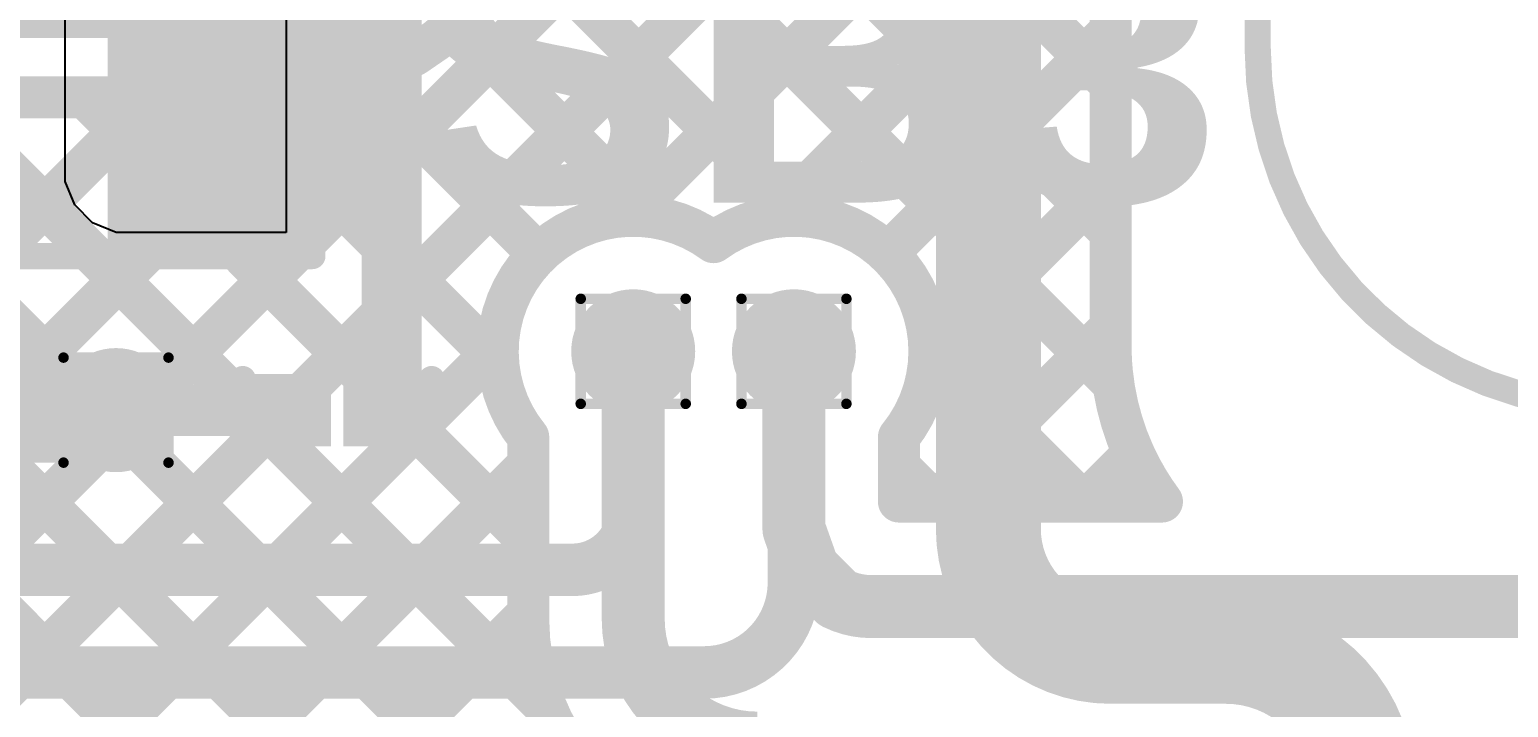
# Model space of a CAD drawing. Header units: inches. Extents: x -17 to 349, y -40 to 215.
# Drawn here: x 109.8 to 116.95, y 119.36 to 122.64 of the extents above; entities that cross this region are included whole.
import ezdxf

# ---------------------------------------------------------------- set-up
doc = ezdxf.new("R2010")
doc.units = ezdxf.units.IN
for name, color, linetype in [('Board Outline', 216, 'Continuous'), ('Bottom Layer', 5, 'Continuous'), ('Drill Drawing', 1, 'Continuous'), ('Top Layer', 1, 'Continuous'), ('Top Overlay', 2, 'Continuous'), ('Top Paste', 8, 'Continuous'), ('Top Solder', 216, 'Continuous'), ('Via Holes', 16, 'Continuous')]:
    doc.layers.add(name, color=color, linetype=linetype)
doc.styles.add('Arial Black_Bold', font='', dxfattribs={"height": 0.2})
doc.styles.get('Arial Black_Bold').set_extended_font_data('Arial Black', bold=True)

# ---------------------------------------------------------------- blocks, each defined once
blk = doc.blocks.new('X2SON_2_0_3_0_6__6')
at = {"layer": 'Top Layer'}
for points in [[(-0.36, 0.125), (-0.08, 0.125), (-0.08, -0.125), (-0.36, -0.125)], [(0.08, 0.125), (0.36, 0.125), (0.36, -0.125), (0.08, -0.125)]]:
    blk.add_hatch(color=1, dxfattribs=at).paths.add_polyline_path(points)
at = {"layer": 'Top Paste'}
for points in [[(-0.36, 0.125), (-0.08, 0.125), (-0.08, -0.125), (-0.36, -0.125)], [(0.08, 0.125), (0.36, 0.125), (0.36, -0.125), (0.08, -0.125)]]:
    blk.add_hatch(color=8, dxfattribs=at).paths.add_polyline_path(points)
at = {"layer": 'Top Solder'}
for points in [[(-0.41, 0.175), (-0.03, 0.175), (-0.03, -0.175), (-0.41, -0.175)], [(0.03, 0.175), (0.41, 0.175), (0.41, -0.175), (0.03, -0.175)]]:
    blk.add_hatch(color=216, dxfattribs=at).paths.add_polyline_path(points)
at = {"layer": 'Top Overlay'}
for points in [[(-0.4572, 0.125, 0.127, 0.127, 0), (-0.4572, -0.15, 0.127, 0.127, 0)], [(0.4572, 0.125, 0.127, 0.127, 0), (0.4572, -0.15, 0.127, 0.127, 0)]]:
    blk.add_lwpolyline(points, format="xyseb", dxfattribs=at)
for points in [[(-0.4889, 0.125, 0.0635, 0.0635, 1), (-0.4254, 0.125, 0.0635, 0.0635, 1)], [(0.4254, 0.125, 0.0635, 0.0635, 1), (0.4889, 0.125, 0.0635, 0.0635, 1)], [(-0.4889, -0.15, 0.0635, 0.0635, 1), (-0.4254, -0.15, 0.0635, 0.0635, 1)], [(0.4254, -0.15, 0.0635, 0.0635, 1), (0.4889, -0.15, 0.0635, 0.0635, 1)]]:
    blk.add_lwpolyline(points, format="xyseb", close=True, dxfattribs=at)
blk = doc.blocks.new('S______B______74')
at = {"layer": 'Top Layer'}
for points in [[(-1.143, -0.4445), (-1.143, 0.4445), (-0.381, 0.4445), (-0.381, -0.4445)], [(0.381, -0.4445), (0.381, 0.4445), (1.143, 0.4445), (1.143, -0.4445)]]:
    blk.add_hatch(color=1, dxfattribs=at).paths.add_polyline_path(points)
at = {"layer": 'Top Paste'}
for points in [[(-1.143, -0.4445), (-1.143, 0.4445), (-0.381, 0.4445), (-0.381, -0.4445)], [(0.381, -0.4445), (0.381, 0.4445), (1.143, 0.4445), (1.143, -0.4445)]]:
    blk.add_hatch(color=8, dxfattribs=at).paths.add_polyline_path(points)
at = {"layer": 'Top Solder'}
for points in [[(-1.2446, -0.5461), (-1.2446, 0.5461), (-0.2794, 0.5461), (-0.2794, -0.5461)], [(0.2794, -0.5461), (0.2794, 0.5461), (1.2446, 0.5461), (1.2446, -0.5461)]]:
    blk.add_hatch(color=216, dxfattribs=at).paths.add_polyline_path(points)
at = {"layer": 'Top Overlay'}
for points in [[(1.27, 0.5588, 0.127, 0.127, 0), (-1.27, 0.5588, 0.127, 0.127, 0)], [(-1.27, 0.5588, 0.127, 0.127, 0), (-1.27, -0.5588, 0.127, 0.127, 0)], [(1.27, 0.5588, 0.127, 0.127, 0), (1.27, -0.5588, 0.127, 0.127, 0)], [(1.27, -0.5588, 0.127, 0.127, 0), (-1.27, -0.5588, 0.127, 0.127, 0)]]:
    blk.add_lwpolyline(points, format="xyseb", dxfattribs=at)
for points in [[(-1.30175, 0.5588, 0.0635, 0.0635, 1), (-1.23825, 0.5588, 0.0635, 0.0635, 1)], [(-1.30175, 0.5588, 0.0635, 0.0635, 1), (-1.23825, 0.5588, 0.0635, 0.0635, 1)], [(1.23825, 0.5588, 0.0635, 0.0635, 1), (1.30175, 0.5588, 0.0635, 0.0635, 1)], [(1.23825, 0.5588, 0.0635, 0.0635, 1), (1.30175, 0.5588, 0.0635, 0.0635, 1)], [(-1.30175, -0.5588, 0.0635, 0.0635, 1), (-1.23825, -0.5588, 0.0635, 0.0635, 1)], [(-1.30175, -0.5588, 0.0635, 0.0635, 1), (-1.23825, -0.5588, 0.0635, 0.0635, 1)], [(1.23825, -0.5588, 0.0635, 0.0635, 1), (1.30175, -0.5588, 0.0635, 0.0635, 1)], [(1.23825, -0.5588, 0.0635, 0.0635, 1), (1.30175, -0.5588, 0.0635, 0.0635, 1)]]:
    blk.add_lwpolyline(points, format="xyseb", close=True, dxfattribs=at)

msp = doc.modelspace()

# ---------------------------------------------------------------- hatches: boundary and pattern name
at = {"layer": 'Bottom Layer'}
h = msp.add_hatch(color=5, dxfattribs=at)
edge = h.paths.add_edge_path()
edge.add_arc((112.7179, 121.0831), 0.3, 0, 360)
h = msp.add_hatch(color=5, dxfattribs=at)
edge = h.paths.add_edge_path()
edge.add_arc((113.4957, 121.0831), 0.3, 0, 360)
h = msp.add_hatch(color=5, dxfattribs=at)
edge = h.paths.add_edge_path()
edge.add_arc((110.2149, 120.7987), 0.3, 0, 360)
at = {"layer": 'Top Layer'}
for points in [[(111.4048, 120.6737), (111.6948, 120.6737), (111.6948, 123.6026), (111.4048, 123.6026)], [(110.6571, 121.6581), (111.5306, 121.6581), (111.5306, 123.4463), (110.6571, 123.4463)], [(110.2149, 120.6737), (111.2052, 120.6737), (111.2052, 120.9237), (110.2149, 120.9237)]]:
    msp.add_hatch(color=1, dxfattribs=at).paths.add_polyline_path(points)
h = msp.add_hatch(color=1, dxfattribs=at)
edge = h.paths.add_edge_path()
edge.add_arc((112.7179, 121.0831), 0.3, 0, 360)
h = msp.add_hatch(color=1, dxfattribs=at)
edge = h.paths.add_edge_path()
edge.add_arc((113.4957, 121.0831), 0.3, 0, 360)
h = msp.add_hatch(color=1, dxfattribs=at)
edge = h.paths.add_edge_path()
edge.add_arc((110.2149, 120.7987), 0.3, 0, 360)
at = {"layer": 'Via Holes'}
h = msp.add_hatch(color=7, dxfattribs=at)
edge = h.paths.add_edge_path()
edge.add_arc((112.7179, 121.0831), 0.15, 0, 360)
h = msp.add_hatch(color=7, dxfattribs=at)
edge = h.paths.add_edge_path()
edge.add_arc((113.4957, 121.0831), 0.15, 0, 360)
h = msp.add_hatch(color=7, dxfattribs=at)
edge = h.paths.add_edge_path()
edge.add_arc((110.2149, 120.7987), 0.15, 0, 360)

# ---------------------------------------------------------------- linework, layer by layer
at = {"layer": 'Board Outline'}
for points in [[(115.7401, 122.5479, 0.127, 0.127, 0), (115.7401, 123.6893, 0.127, 0.127, 0)], [(117.321, 120.8194, 0.127, 0.127, -0.388326), (115.7401, 122.5479, 0.127, 0.127, 0)]]:
    msp.add_lwpolyline(points, format="xyseb", dxfattribs=at)
msp.add_lwpolyline([(115.7084, 122.5479, 0.0635, 0.0635, 1), (115.7719, 122.5479, 0.0635, 0.0635, 1)], format="xyseb", close=True, dxfattribs=at)
msp.add_lwpolyline([(115.7084, 122.5479, 0.0635, 0.0635, 1), (115.7719, 122.5479, 0.0635, 0.0635, 1)], format="xyseb", close=True, dxfattribs=at)
at = {"layer": 'Bottom Layer'}
for points in [[(115.0284, 126.973, 0.2032, 0.2032, 0), (115.0284, 121.1075, 0.2032, 0.2032, 0)], [(115.0284, 126.973, 0.2032, 0.2032, 0), (115.0284, 121.1075, 0.2032, 0.2032, 0)], [(106.7216, 117.2017, 0.2032, 0.2032, 0), (115.0284, 125.5085, 0.2032, 0.2032, 0)], [(112.315, 125.0891, 0.2032, 0.2032, 0), (115.0284, 122.3758, 0.2032, 0.2032, 0)], [(107.7426, 117.5043, 0.2032, 0.2032, 0), (115.0284, 124.7901, 0.2032, 0.2032, 0)], [(112.315, 124.3707, 0.2032, 0.2032, 0), (115.0284, 121.6574, 0.2032, 0.2032, 0)], [(112.695, 121.7383, 0.2032, 0.2032, 0), (115.0284, 124.0717, 0.2032, 0.2032, 0)], [(112.315, 123.6893, 0.2032, 0.2032, -0.414214), (110.9366, 122.3109, 0.2032, 0.2032, 0)], [(112.3146, 123.6528, 0.2032, 0.2032, 0), (115.0415, 120.9258, 0.2032, 0.2032, 0)], [(113.4079, 121.7328, 0.2032, 0.2032, 0), (115.0284, 123.3532, 0.2032, 0.2032, 0)], [(112.1717, 123.0772, 0.2032, 0.2032, 0), (113.5104, 121.7385, 0.2032, 0.2032, 0)], [(111.8624, 122.6681, 0.2032, 0.2032, 0), (112.7966, 121.7339, 0.2032, 0.2032, 0)], [(113.9497, 121.5561, 0.2032, 0.2032, 0), (115.0284, 122.6348, 0.2032, 0.2032, 0)], [(111.4154, 122.3967, 0.2032, 0.2032, 0), (112.2599, 121.5521, 0.2032, 0.2032, 0)], [(91.7547, 122.3109, 0.2032, 0.2032, 0), (110.9366, 122.3109, 0.2032, 0.2032, 0)], [(106.5284, 118.4454, 0.2032, 0.2032, 0), (110.3939, 122.3109, 0.2032, 0.2032, 0)], [(106.8457, 118.0443, 0.2032, 0.2032, 0), (111.1253, 122.3238, 0.2032, 0.2032, 0)], [(107.1907, 122.3109, 0.2032, 0.2032, 0), (113.0357, 116.4658, 0.2032, 0.2032, 0)], [(107.9091, 122.3109, 0.2032, 0.2032, 0), (113.4352, 116.7848, 0.2032, 0.2032, 0)], [(108.6276, 122.3109, 0.2032, 0.2032, 0), (113.7322, 117.2062, 0.2032, 0.2032, 0)], [(109.346, 122.3109, 0.2032, 0.2032, 0), (112.2957, 119.3611, 0.2032, 0.2032, 0)], [(110.0644, 122.3109, 0.2032, 0.2032, 0), (112.2099, 120.1653, 0.2032, 0.2032, 0)], [(110.7828, 122.3109, 0.2032, 0.2032, 0), (112.0646, 121.0291, 0.2032, 0.2032, 0)], [(114.1498, 121.0378, 0.2032, 0.2032, 0), (115.0284, 121.9164, 0.2032, 0.2032, 0)], [(112.2099, 120.6686, 0.2032, 0.2032, -0.881553), (113.1068, 121.6109, 0.2032, 0.2032, 0)], [(113.1068, 121.6109, 0.2032, 0.2032, -0.615109), (114.1513, 121.0831, 0.2032, 0.2032, 0)], [(114.187, 120.3566, 0.2032, 0.2032, 0), (115.0284, 121.198, 0.2032, 0.2032, 0)], [(108.4808, 117.5242, 0.2032, 0.2032, 0), (112.0627, 121.106, 0.2032, 0.2032, 0)], [(112.7179, 119.7886, 0.3048, 0.3048, 0), (112.7179, 121.0831, 0.3048, 0.3048, 0)], [(113.4957, 120.223, 0.3048, 0.3048, 0), (113.4957, 121.0831, 0.3048, 0.3048, 0)], [(114.1513, 121.0831, 0.2032, 0.2032, -0.172763), (114.0037, 120.6686, 0.2032, 0.2032, 0)], [(114.1512, 121.0977, 0.2032, 0.2032, 0), (114.8923, 120.3566, 0.2032, 0.2032, 0)], [(115.0344, 120.9841, 0.2032, 0.2032, -0.024549), (115.0284, 121.1075, 0.2032, 0.2032, 0)], [(115.0826, 120.7421, 0.2032, 0.2032, -0.049127), (115.0344, 120.9841, 0.2032, 0.2032, 0)], [(115.177, 120.5141, 0.2032, 0.2032, -0.049127), (115.0826, 120.7421, 0.2032, 0.2032, 0)], [(112.2099, 119.7886, 0.2032, 0.2032, 0), (112.2099, 120.6686, 0.2032, 0.2032, 0)], [(114.0037, 120.3566, 0.2032, 0.2032, 0), (114.0037, 120.6686, 0.2032, 0.2032, 0)], [(114.9054, 120.3566, 0.2032, 0.2032, 0), (115.1394, 120.5906, 0.2032, 0.2032, 0)], [(109.1993, 117.5242, 0.2032, 0.2032, 0), (112.2099, 120.5348, 0.2032, 0.2032, 0)], [(114.0037, 120.5267, 0.2032, 0.2032, 0), (114.1739, 120.3566, 0.2032, 0.2032, 0)], [(115.2768, 120.3566, 0.2032, 0.2032, -0.037074), (115.177, 120.5141, 0.2032, 0.2032, 0)], [(114.0037, 120.3566, 0.2032, 0.2032, 0), (115.2768, 120.3566, 0.2032, 0.2032, 0)], [(113.4957, 120.223, 0.3048, 0.3048, 0), (113.5653, 120.0271, 0.3048, 0.3048, 0)], [(113.5653, 120.0271, 0.3048, 0.3048, 0), (113.7059, 119.8865, 0.3048, 0.3048, 0)], [(113.8701, 119.8486, 0.3048, 0.3048, -0.11398), (113.7059, 119.8865, 0.3048, 0.3048, 0)], [(113.8701, 119.8486, 0.3048, 0.3048, 0), (119.3193, 119.8486, 0.3048, 0.3048, 0)], [(109.9177, 117.5242, 0.2032, 0.2032, 0), (112.2099, 119.8164, 0.2032, 0.2032, 0)], [(113.3184, 118.6802, 0.2032, 0.2032, -0.414214), (112.2099, 119.7886, 0.2032, 0.2032, 0)], [(113.3184, 119.1882, 0.3048, 0.3048, -0.414214), (112.7179, 119.7886, 0.3048, 0.3048, 0)]]:
    msp.add_lwpolyline(points, format="xyseb", dxfattribs=at)
for points in [[(111.8116, 122.6681, 0.1016, 0.1016, 1), (111.9132, 122.6681, 0.1016, 0.1016, 1)], [(114.9776, 122.6348, 0.1016, 0.1016, 1), (115.0792, 122.6348, 0.1016, 0.1016, 1)], [(111.3646, 122.3967, 0.1016, 0.1016, 1), (111.4662, 122.3967, 0.1016, 0.1016, 1)], [(114.9776, 122.3758, 0.1016, 0.1016, 1), (115.0792, 122.3758, 0.1016, 0.1016, 1)], [(110.0136, 122.3109, 0.1016, 0.1016, 1), (110.1152, 122.3109, 0.1016, 0.1016, 1)], [(110.3431, 122.3109, 0.1016, 0.1016, 1), (110.4447, 122.3109, 0.1016, 0.1016, 1)], [(110.732, 122.3109, 0.1016, 0.1016, 1), (110.8336, 122.3109, 0.1016, 0.1016, 1)], [(110.8858, 122.3109, 0.1016, 0.1016, 1), (110.9874, 122.3109, 0.1016, 0.1016, 1)], [(110.8858, 122.3109, 0.1016, 0.1016, 1), (110.9874, 122.3109, 0.1016, 0.1016, 1)], [(111.0745, 122.3238, 0.1016, 0.1016, 1), (111.1761, 122.3238, 0.1016, 0.1016, 1)], [(114.9776, 121.9164, 0.1016, 0.1016, 1), (115.0792, 121.9164, 0.1016, 0.1016, 1)], [(112.6442, 121.7383, 0.1016, 0.1016, 1), (112.7458, 121.7383, 0.1016, 0.1016, 1)], [(112.7458, 121.7339, 0.1016, 0.1016, 1), (112.8474, 121.7339, 0.1016, 0.1016, 1)], [(113.3571, 121.7328, 0.1016, 0.1016, 1), (113.4587, 121.7328, 0.1016, 0.1016, 1)], [(113.4596, 121.7385, 0.1016, 0.1016, 1), (113.5612, 121.7385, 0.1016, 0.1016, 1)], [(114.9776, 121.6574, 0.1016, 0.1016, 1), (115.0792, 121.6574, 0.1016, 0.1016, 1)], [(113.056, 121.6109, 0.1016, 0.1016, 1), (113.1576, 121.6109, 0.1016, 0.1016, 1)], [(113.056, 121.6109, 0.1016, 0.1016, 1), (113.1576, 121.6109, 0.1016, 0.1016, 1)], [(112.2091, 121.5521, 0.1016, 0.1016, 1), (112.3107, 121.5521, 0.1016, 0.1016, 1)], [(113.8989, 121.5561, 0.1016, 0.1016, 1), (114.0005, 121.5561, 0.1016, 0.1016, 1)], [(114.9776, 121.198, 0.1016, 0.1016, 1), (115.0792, 121.198, 0.1016, 0.1016, 1)], [(112.0119, 121.106, 0.1016, 0.1016, 1), (112.1135, 121.106, 0.1016, 0.1016, 1)], [(112.6417, 121.0831, 0.1524, 0.1524, 1), (112.7941, 121.0831, 0.1524, 0.1524, 1)], [(113.4195, 121.0831, 0.1524, 0.1524, 1), (113.5719, 121.0831, 0.1524, 0.1524, 1)], [(114.1004, 121.0977, 0.1016, 0.1016, 1), (114.202, 121.0977, 0.1016, 0.1016, 1)], [(114.1005, 121.0831, 0.1016, 0.1016, 1), (114.2021, 121.0831, 0.1016, 0.1016, 1)], [(114.1005, 121.0831, 0.1016, 0.1016, 1), (114.2021, 121.0831, 0.1016, 0.1016, 1)], [(114.9776, 121.1075, 0.1016, 0.1016, 1), (115.0792, 121.1075, 0.1016, 0.1016, 1)], [(114.9776, 121.1075, 0.1016, 0.1016, 1), (115.0792, 121.1075, 0.1016, 0.1016, 1)], [(114.9776, 121.1075, 0.1016, 0.1016, 1), (115.0792, 121.1075, 0.1016, 0.1016, 1)], [(112.0138, 121.0291, 0.1016, 0.1016, 1), (112.1154, 121.0291, 0.1016, 0.1016, 1)], [(114.099, 121.0378, 0.1016, 0.1016, 1), (114.2006, 121.0378, 0.1016, 0.1016, 1)], [(114.9836, 120.9841, 0.1016, 0.1016, 1), (115.0852, 120.9841, 0.1016, 0.1016, 1)], [(114.9836, 120.9841, 0.1016, 0.1016, 1), (115.0852, 120.9841, 0.1016, 0.1016, 1)], [(114.9907, 120.9258, 0.1016, 0.1016, 1), (115.0923, 120.9258, 0.1016, 0.1016, 1)], [(115.0318, 120.7421, 0.1016, 0.1016, 1), (115.1334, 120.7421, 0.1016, 0.1016, 1)], [(115.0318, 120.7421, 0.1016, 0.1016, 1), (115.1334, 120.7421, 0.1016, 0.1016, 1)], [(112.1591, 120.6686, 0.1016, 0.1016, 1), (112.2607, 120.6686, 0.1016, 0.1016, 1)], [(112.1591, 120.6686, 0.1016, 0.1016, 1), (112.2607, 120.6686, 0.1016, 0.1016, 1)], [(113.9529, 120.6686, 0.1016, 0.1016, 1), (114.0545, 120.6686, 0.1016, 0.1016, 1)], [(113.9529, 120.6686, 0.1016, 0.1016, 1), (114.0545, 120.6686, 0.1016, 0.1016, 1)], [(115.0886, 120.5906, 0.1016, 0.1016, 1), (115.1902, 120.5906, 0.1016, 0.1016, 1)], [(112.1591, 120.5348, 0.1016, 0.1016, 1), (112.2607, 120.5348, 0.1016, 0.1016, 1)], [(113.9529, 120.5267, 0.1016, 0.1016, 1), (114.0545, 120.5267, 0.1016, 0.1016, 1)], [(115.1262, 120.5141, 0.1016, 0.1016, 1), (115.2278, 120.5141, 0.1016, 0.1016, 1)], [(115.1262, 120.5141, 0.1016, 0.1016, 1), (115.2278, 120.5141, 0.1016, 0.1016, 1)], [(113.9529, 120.3566, 0.1016, 0.1016, 1), (114.0545, 120.3566, 0.1016, 0.1016, 1)], [(113.9529, 120.3566, 0.1016, 0.1016, 1), (114.0545, 120.3566, 0.1016, 0.1016, 1)], [(114.1231, 120.3566, 0.1016, 0.1016, 1), (114.2247, 120.3566, 0.1016, 0.1016, 1)], [(114.1362, 120.3566, 0.1016, 0.1016, 1), (114.2378, 120.3566, 0.1016, 0.1016, 1)], [(114.8415, 120.3566, 0.1016, 0.1016, 1), (114.9431, 120.3566, 0.1016, 0.1016, 1)], [(114.8546, 120.3566, 0.1016, 0.1016, 1), (114.9562, 120.3566, 0.1016, 0.1016, 1)], [(115.226, 120.3566, 0.1016, 0.1016, 1), (115.3276, 120.3566, 0.1016, 0.1016, 1)], [(115.226, 120.3566, 0.1016, 0.1016, 1), (115.3276, 120.3566, 0.1016, 0.1016, 1)], [(113.4195, 120.223, 0.1524, 0.1524, 1), (113.5719, 120.223, 0.1524, 0.1524, 1)], [(113.4195, 120.223, 0.1524, 0.1524, 1), (113.5719, 120.223, 0.1524, 0.1524, 1)], [(112.1591, 120.1653, 0.1016, 0.1016, 1), (112.2607, 120.1653, 0.1016, 0.1016, 1)], [(113.4891, 120.0271, 0.1524, 0.1524, 1), (113.6415, 120.0271, 0.1524, 0.1524, 1)], [(113.4891, 120.0271, 0.1524, 0.1524, 1), (113.6415, 120.0271, 0.1524, 0.1524, 1)], [(113.6297, 119.8865, 0.1524, 0.1524, 1), (113.7821, 119.8865, 0.1524, 0.1524, 1)], [(113.6297, 119.8865, 0.1524, 0.1524, 1), (113.7821, 119.8865, 0.1524, 0.1524, 1)], [(113.7939, 119.8486, 0.1524, 0.1524, 1), (113.9463, 119.8486, 0.1524, 0.1524, 1)], [(113.7939, 119.8486, 0.1524, 0.1524, 1), (113.9463, 119.8486, 0.1524, 0.1524, 1)], [(112.1591, 119.8164, 0.1016, 0.1016, 1), (112.2607, 119.8164, 0.1016, 0.1016, 1)], [(112.1591, 119.7886, 0.1016, 0.1016, 1), (112.2607, 119.7886, 0.1016, 0.1016, 1)], [(112.1591, 119.7886, 0.1016, 0.1016, 1), (112.2607, 119.7886, 0.1016, 0.1016, 1)], [(112.6417, 119.7886, 0.1524, 0.1524, 1), (112.7941, 119.7886, 0.1524, 0.1524, 1)], [(112.6417, 119.7886, 0.1524, 0.1524, 1), (112.7941, 119.7886, 0.1524, 0.1524, 1)], [(112.2449, 119.3611, 0.1016, 0.1016, 1), (112.3465, 119.3611, 0.1016, 0.1016, 1)]]:
    msp.add_lwpolyline(points, format="xyseb", close=True, dxfattribs=at)
at = {"layer": 'Drill Drawing'}
for points in [[(112.4639, 121.3371, 0.0508, 0.0508, 0), (112.9719, 121.3371, 0.0508, 0.0508, 0)], [(112.4639, 120.8291, 0.0508, 0.0508, 0), (112.4639, 121.3371, 0.0508, 0.0508, 0)], [(112.9719, 120.8291, 0.0508, 0.0508, 0), (112.9719, 121.3371, 0.0508, 0.0508, 0)], [(113.2417, 121.3371, 0.0508, 0.0508, 0), (113.7497, 121.3371, 0.0508, 0.0508, 0)], [(113.2417, 120.8291, 0.0508, 0.0508, 0), (113.2417, 121.3371, 0.0508, 0.0508, 0)], [(113.7497, 120.8291, 0.0508, 0.0508, 0), (113.7497, 121.3371, 0.0508, 0.0508, 0)], [(109.9609, 121.0527, 0.0508, 0.0508, 0), (110.4689, 121.0527, 0.0508, 0.0508, 0)], [(109.9609, 120.5447, 0.0508, 0.0508, 0), (109.9609, 121.0527, 0.0508, 0.0508, 0)], [(110.4689, 120.5447, 0.0508, 0.0508, 0), (110.4689, 121.0527, 0.0508, 0.0508, 0)], [(112.4639, 120.8291, 0.0508, 0.0508, 0), (112.9719, 120.8291, 0.0508, 0.0508, 0)], [(113.2417, 120.8291, 0.0508, 0.0508, 0), (113.7497, 120.8291, 0.0508, 0.0508, 0)], [(109.9609, 120.5447, 0.0508, 0.0508, 0), (110.4689, 120.5447, 0.0508, 0.0508, 0)]]:
    msp.add_lwpolyline(points, format="xyseb", dxfattribs=at)
for points in [[(112.4512, 121.3371, 0.0254, 0.0254, 1), (112.4766, 121.3371, 0.0254, 0.0254, 1)], [(112.4512, 121.3371, 0.0254, 0.0254, 1), (112.4766, 121.3371, 0.0254, 0.0254, 1)], [(112.9592, 121.3371, 0.0254, 0.0254, 1), (112.9846, 121.3371, 0.0254, 0.0254, 1)], [(112.9592, 121.3371, 0.0254, 0.0254, 1), (112.9846, 121.3371, 0.0254, 0.0254, 1)], [(113.229, 121.3371, 0.0254, 0.0254, 1), (113.2544, 121.3371, 0.0254, 0.0254, 1)], [(113.229, 121.3371, 0.0254, 0.0254, 1), (113.2544, 121.3371, 0.0254, 0.0254, 1)], [(113.737, 121.3371, 0.0254, 0.0254, 1), (113.7624, 121.3371, 0.0254, 0.0254, 1)], [(113.737, 121.3371, 0.0254, 0.0254, 1), (113.7624, 121.3371, 0.0254, 0.0254, 1)], [(109.9482, 121.0527, 0.0254, 0.0254, 1), (109.9736, 121.0527, 0.0254, 0.0254, 1)], [(109.9482, 121.0527, 0.0254, 0.0254, 1), (109.9736, 121.0527, 0.0254, 0.0254, 1)], [(110.4562, 121.0527, 0.0254, 0.0254, 1), (110.4816, 121.0527, 0.0254, 0.0254, 1)], [(110.4562, 121.0527, 0.0254, 0.0254, 1), (110.4816, 121.0527, 0.0254, 0.0254, 1)], [(112.4512, 120.8291, 0.0254, 0.0254, 1), (112.4766, 120.8291, 0.0254, 0.0254, 1)], [(112.4512, 120.8291, 0.0254, 0.0254, 1), (112.4766, 120.8291, 0.0254, 0.0254, 1)], [(112.9592, 120.8291, 0.0254, 0.0254, 1), (112.9846, 120.8291, 0.0254, 0.0254, 1)], [(112.9592, 120.8291, 0.0254, 0.0254, 1), (112.9846, 120.8291, 0.0254, 0.0254, 1)], [(113.229, 120.8291, 0.0254, 0.0254, 1), (113.2544, 120.8291, 0.0254, 0.0254, 1)], [(113.229, 120.8291, 0.0254, 0.0254, 1), (113.2544, 120.8291, 0.0254, 0.0254, 1)], [(113.737, 120.8291, 0.0254, 0.0254, 1), (113.7624, 120.8291, 0.0254, 0.0254, 1)], [(113.737, 120.8291, 0.0254, 0.0254, 1), (113.7624, 120.8291, 0.0254, 0.0254, 1)], [(109.9482, 120.5447, 0.0254, 0.0254, 1), (109.9736, 120.5447, 0.0254, 0.0254, 1)], [(109.9482, 120.5447, 0.0254, 0.0254, 1), (109.9736, 120.5447, 0.0254, 0.0254, 1)], [(110.4562, 120.5447, 0.0254, 0.0254, 1), (110.4816, 120.5447, 0.0254, 0.0254, 1)], [(110.4562, 120.5447, 0.0254, 0.0254, 1), (110.4816, 120.5447, 0.0254, 0.0254, 1)]]:
    msp.add_lwpolyline(points, format="xyseb", close=True, dxfattribs=at)
at = {"layer": 'Top Layer'}
for p, q in [((111.0381, 124.391), (111.0381, 121.6581)), ((109.9686, 121.9655), (109.9686, 124.0823)), ((109.9686, 121.9044), (109.9686, 121.9655)), ((109.9686, 121.9655), (109.9686, 121.9655)), ((110.0154, 121.7914), (109.9686, 121.9044)), ((110.1019, 121.7049), (110.0154, 121.7914)), ((110.2149, 121.6581), (110.1019, 121.7049)), ((110.2761, 121.6581), (110.2149, 121.6581)), ((111.0381, 121.6581), (110.2761, 121.6581))]:
    msp.add_line(p, q, dxfattribs=at)
for points in [[(111.5306, 120.8338, 0.254, 0.254, 0), (111.5306, 123.3622, 0.254, 0.254, 0)], [(114.4367, 120.2241, 0.508, 0.508, 0), (114.4367, 122.9803, 0.508, 0.508, 0)], [(112.7179, 121.0831, 0.254, 0.254, 0), (112.7191, 121.0831, 0.254, 0.254, 0)], [(112.7191, 120.3211, 0.254, 0.254, 0), (112.7191, 121.0831, 0.254, 0.254, 0)], [(113.4957, 119.9643, 0.254, 0.254, 0), (113.4957, 121.0831, 0.254, 0.254, 0)], [(109.4598, 120.7987, 0.508, 0.508, 0), (110.2149, 120.7987, 0.508, 0.508, 0)], [(115.0284, 119.6324, 0.508, 0.508, -0.414214), (114.4367, 120.2241, 0.508, 0.508, 0)], [(112.7191, 120.3211, 0.254, 0.254, -0.414214), (112.4243, 120.0263, 0.254, 0.254, 0)], [(103.9467, 120.0263, 0.254, 0.254, 0), (112.4243, 120.0263, 0.254, 0.254, 0)], [(113.4957, 119.9643, 0.254, 0.254, -0.414214), (113.0614, 119.53, 0.254, 0.254, 0)], [(115.0284, 119.6324, 0.508, 0.508, 0), (115.5865, 119.6324, 0.508, 0.508, 0)], [(115.5865, 119.6324, 0.508, 0.508, -0.414214), (116.2497, 118.9693, 0.508, 0.508, 0)], [(103.8652, 119.53, 0.254, 0.254, 0), (113.0614, 119.53, 0.254, 0.254, 0)]]:
    msp.add_lwpolyline(points, format="xyseb", dxfattribs=at)
for points in [[(112.6544, 121.0831, 0.127, 0.127, 1), (112.7814, 121.0831, 0.127, 0.127, 1)], [(112.6556, 121.0831, 0.127, 0.127, 1), (112.7826, 121.0831, 0.127, 0.127, 1)], [(112.6556, 121.0831, 0.127, 0.127, 1), (112.7826, 121.0831, 0.127, 0.127, 1)], [(113.4322, 121.0831, 0.127, 0.127, 1), (113.5592, 121.0831, 0.127, 0.127, 1)], [(110.0879, 120.7987, 0.254, 0.254, 1), (110.3419, 120.7987, 0.254, 0.254, 1)], [(111.4671, 120.8338, 0.127, 0.127, 1), (111.5941, 120.8338, 0.127, 0.127, 1)], [(114.3097, 120.2241, 0.254, 0.254, 1), (114.5637, 120.2241, 0.254, 0.254, 1)], [(114.3097, 120.2241, 0.254, 0.254, 1), (114.5637, 120.2241, 0.254, 0.254, 1)], [(112.6556, 120.3211, 0.127, 0.127, 1), (112.7826, 120.3211, 0.127, 0.127, 1)], [(112.6556, 120.3211, 0.127, 0.127, 1), (112.7826, 120.3211, 0.127, 0.127, 1)], [(112.3608, 120.0263, 0.127, 0.127, 1), (112.4878, 120.0263, 0.127, 0.127, 1)], [(112.3608, 120.0263, 0.127, 0.127, 1), (112.4878, 120.0263, 0.127, 0.127, 1)], [(113.4322, 119.9643, 0.127, 0.127, 1), (113.5592, 119.9643, 0.127, 0.127, 1)], [(113.4322, 119.9643, 0.127, 0.127, 1), (113.5592, 119.9643, 0.127, 0.127, 1)], [(114.9014, 119.6324, 0.254, 0.254, 1), (115.1554, 119.6324, 0.254, 0.254, 1)], [(114.9014, 119.6324, 0.254, 0.254, 1), (115.1554, 119.6324, 0.254, 0.254, 1)], [(115.4595, 119.6324, 0.254, 0.254, 1), (115.7135, 119.6324, 0.254, 0.254, 1)], [(115.4595, 119.6324, 0.254, 0.254, 1), (115.7135, 119.6324, 0.254, 0.254, 1)], [(112.9979, 119.53, 0.127, 0.127, 1), (113.1249, 119.53, 0.127, 0.127, 1)], [(112.9979, 119.53, 0.127, 0.127, 1), (113.1249, 119.53, 0.127, 0.127, 1)]]:
    msp.add_lwpolyline(points, format="xyseb", close=True, dxfattribs=at)

# ---------------------------------------------------------------- block references
at = {"rotation": 180}
for name, p in [('S______B______74', (109.8951, 122.1026)), ('X2SON_2_0_3_0_6__6', (111.2852, 120.7987))]:
    msp.add_blockref(name, p, dxfattribs=at)

# ---------------------------------------------------------------- texts
at = {"layer": 'Top Overlay', "style": 'Arial Black_Bold'}
msp.add_text('SB3', height=1.27, dxfattribs=at).set_placement((111.6166, 121.8022))

doc.saveas('drawing.dxf')
